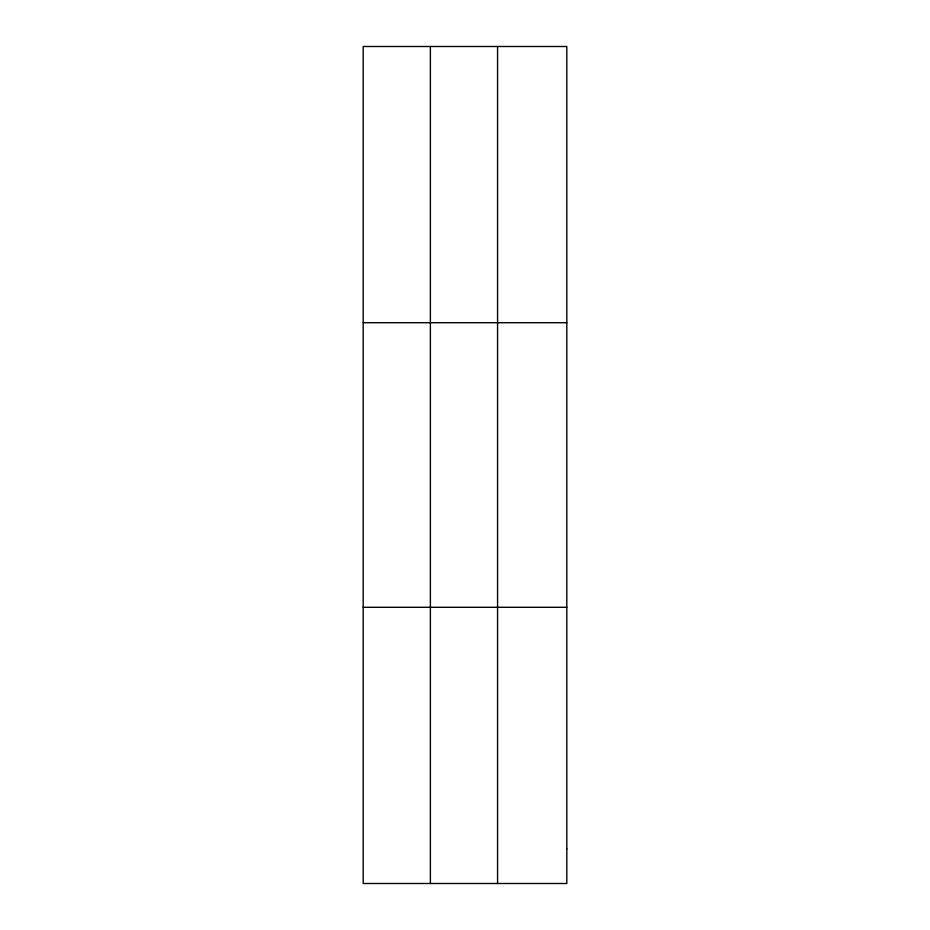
<?xml version="1.0" encoding="UTF-8"?>
<svg xmlns="http://www.w3.org/2000/svg" width="930" height="930" viewBox="0 0 930 930"><rect width="100%" height="100%" fill="white"/><g stroke="black" fill="none" stroke-linecap="round" stroke-linejoin="round"><path stroke-width="1.4" d="M363.188 322.71L566.812 322.71M363.188 607.29L566.812 607.29M497.573 46.5L497.573 883.5M430.381 46.5L430.381 883.5M566.812 848.974L566.812 883.5L363.188 883.5L363.188 46.5L566.812 46.5L566.812 848.974"/></g></svg>
